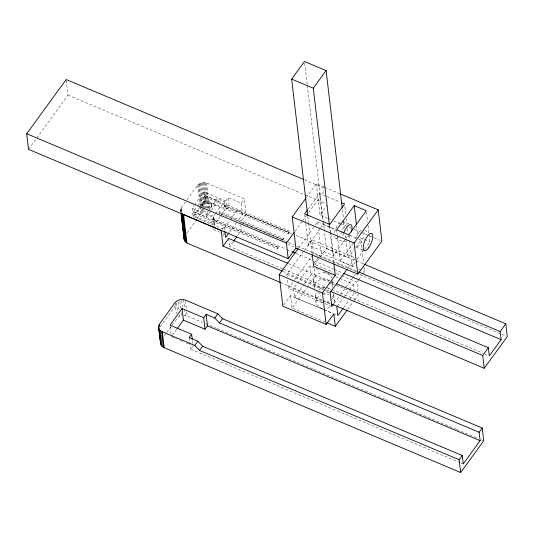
<?xml version="1.0" encoding="UTF-8"?>
<svg xmlns="http://www.w3.org/2000/svg" width="534" height="534" viewBox="0 0 534 534"><rect width="100%" height="100%" fill="white"/><g stroke="black" fill="none" stroke-linecap="round" stroke-linejoin="round"><path stroke-width="0.4" stroke-dasharray="2.67 2" d="M220.342 216.323L214.468 224.387L194.556 216.01L193.495 211.524L196.906 206.845M200.924 207.265L205.33 201.218L205.189 195.471L197.393 206.171M193.495 211.524L206.484 216.991L206.591 213.366L208.06 211.351M214.468 224.387L213.56 221.757L213.513 216.283L214.982 214.261M220.829 215.649L225.235 209.602L225.188 204.128L224.287 201.492L217.358 198.575L208.547 210.676M181.26 212.285C179.03 207.639 184.784 203.961 186.58 200.424M175.419 305.768L159.586 327.609L159.406 326.047M28.529 149.34L36.332 138.626M36.819 137.959L68.025 95.119L66.189 79.526M187.06 199.763L197.159 185.905C199.502 182.842 203.995 181.927 207.499 183.356L244.285 198.842L246.121 214.468L240.48 222.211M192.093 208.38L213.733 217.492L214.688 225.635L193.054 216.524L192.093 208.38L194.022 205.737M194.503 205.076L204.148 191.833L225.789 200.944L226.743 209.088L205.103 199.976L204.148 191.833M193.054 216.524L200.283 206.591M200.764 205.93L205.103 199.976M194.556 216.01L200.43 207.94M187.074 232.837L196.712 219.601M197.2 218.94C199.329 214.882 202.98 210.543 208.06 211.117M206.484 216.991L210.863 210.97M211.351 210.303L218.172 200.938L217.358 198.575M215.476 213.593L224.287 201.492M213.733 217.492L211.297 220.836L211.971 226.536M225.789 200.944L228.225 197.6L241.208 203.067L242.529 214.328L237.697 220.963M213.393 220.322L214.421 218.913L285.99 249.078M219.801 211.517L218.78 212.926L282.833 239.893L283 241.328L284.028 239.92L283.861 238.484L219.801 211.517L219.975 212.953L218.947 214.361M205.283 195.744L289.241 231.095L289.415 232.53L288.387 233.939L224.333 206.965L224.167 205.537L225.188 204.128M213.56 221.757L214.588 220.348L214.421 218.913M224.333 206.965L225.361 205.557M213.233 227.638L214.822 225.455L223.472 229.099L229.607 220.682M222.084 229.32L224.28 226.303L224.761 230.374M241.208 203.067L244.285 198.842M230.081 220.035L237.837 209.381L242.529 214.328M229.473 232.25L237.209 221.63M164.405 335.746L166.328 333.096M166.808 332.435L171.628 325.827M172.108 325.166L178.136 317.283L181.54 315.621L181.073 311.649M282.646 268.836L229.633 246.514L232.937 241.982M237.657 235.501L241.428 230.321L240.767 224.647M172.308 335.345L176.647 329.391M460.134 462.631L190.551 349.129L192.988 345.778M306.222 197.727L316.342 183.829L323.984 187.047M277.613 248.724L277.446 247.289L278.474 245.88L278.641 247.315L277.613 248.724L193.655 213.373M282.833 239.893L283.861 238.484M288.387 233.939L288.22 232.504L289.241 231.095M308.005 209.255L319.519 193.441L326.367 196.325M295.035 231.189L302.264 221.263M302.751 220.602L306.603 215.302M308.532 212.659L324.425 190.838M327.649 218.226L320.006 215.008L327.222 205.109M298.646 247.95L314.713 225.889M315.2 225.221L317.637 221.884L335.859 229.553M287.152 276.745L286.858 274.269L303.779 251.047M304.26 250.386L311.989 239.766L355.27 257.989L347.541 268.602M345.405 239.152L333.41 255.619L308.312 245.053L320.307 228.579M320.78 227.925L323.183 224.627L322.99 222.985M331.788 306.523L288.507 288.307L294.307 280.343M294.795 279.676L312.677 255.125M323.417 309.52L294.561 297.378L293.54 288.64L296.944 283.968M297.431 283.3L310.08 265.932L319.946 270.091M283.828 304.867L290.563 295.629L323.21 309.373M317.97 257.995L313.638 263.943L333.383 272.253M318.451 257.341L321.334 253.376L318.584 229.954M314.579 264.897L319.806 257.722M320.28 257.074L326.454 248.597L324.218 229.553M294.561 297.378L303.806 284.682M304.293 284.015L311.102 274.663L310.08 265.932M325.433 322.169L292.025 308.105L306.756 287.873M307.25 287.199L315.107 276.412L314.099 267.841M345.885 238.491L348.281 235.2M355.324 262.02L352.393 266.045L340.278 260.946L352.981 243.504M326.454 248.597L348.095 257.708L353.788 249.885M355.691 247.275L360.911 240.1L358.634 239.145M357.279 259.337L364.121 249.945M364.609 249.278L369.982 241.895L369.021 233.692M334.204 303.205L340.004 295.249M340.492 294.581L353.054 277.333M353.535 276.665L355.47 274.015M337.301 306.196L343.142 298.179M343.629 297.511L348.982 290.169M349.463 289.501L353.354 284.155L339.691 278.401M358.02 291.517L356.919 282.159L358.361 280.183M358.841 279.522L362.212 274.903M362.693 274.242L364.615 271.599L364.141 267.561M343.682 307.584L349.029 300.235M349.516 299.567L354.382 292.886M347.581 309.466L353.969 300.702M354.456 300.028L358.387 294.635L311.102 274.663M183.496 315.347L187.26 316.008L202.62 322.476M324.752 187.367L340.031 193.802M304.36 179.798L325.099 188.535M327.128 196.645L340.058 202.092M68.025 95.119L325.393 203.481M342.788 221.29L348.769 223.806M364.568 230.461L368.901 232.283M328.41 218.553L330.706 219.514M333.763 220.802L339.871 223.379M340.639 223.699L351.332 228.198M354.389 229.487L360.503 232.063M361.264 232.383L380.368 240.427M360.136 237.75L369.982 241.895M349.523 235.307L357.873 238.825M323.183 224.627L336.113 230.074M335.245 238.344L343.469 241.802M362.8 249.945L355.591 246.908A9.332 3.404 -67.2 0 0 361.238 242.269A9.332 3.404 -67.2 0 0 364.101 231.869M205.189 195.471L218.172 200.938M205.45 197.179L289.415 232.53M246.121 214.468L291.451 233.552M296.056 235.494L363.667 263.956M224.167 205.537L288.22 232.504M235.274 212.906L226.616 209.261L229.179 205.744L228.225 197.6M205.33 201.218L225.235 209.602M321.334 253.376L355.504 267.761M358.541 269.043L364.615 271.599M219.975 212.953L284.028 239.92M241.248 222.538L294.261 244.852M297.331 246.147L356.492 271.052M356.919 272.02L313.638 253.797L311.989 239.766M287.559 244.111L295.242 247.342M359.782 274.503L505.765 335.933M206.591 213.366L213.513 216.283M286.758 249.405L291.37 251.347M295.976 253.283L311.342 259.758M314.419 261.046L333.623 269.136M334.391 269.456L342.841 273.014M214.588 220.348L278.641 247.315M193.482 211.938L277.446 247.289M336.42 273.528L340.972 275.451M341.733 275.771L356.919 282.159M323.744 271.686L332.095 275.204M335.893 276.806L338.93 278.081M220.188 232.317L212.258 228.979L212.065 227.351M223.072 233.532L225.241 234.446M288.607 263.636L334.705 283.047M283.414 269.156L325.667 286.952M326.441 287.272L331.047 289.214M331.814 289.535L483.17 353.261M483.938 353.581L487.776 355.197M282.967 271.385L323.684 288.527M326.761 289.822L329.832 291.117M286.858 274.269L324.826 290.256M325.586 290.576L330.139 292.492M280.657 282.526L322.135 299.995M322.903 300.322L330.586 303.559M293.54 288.64L322.389 300.789M323.15 301.109L330.746 304.307M323.971 309.693L332.322 313.211M324.178 309.84L332.528 313.358M333.289 313.678L336.327 314.96M205.69 323.771L216.444 328.297M217.211 328.617L241.789 338.97M242.556 339.29L287.873 358.367M288.64 358.694L313.218 369.041M313.985 369.361L338.563 379.707M339.33 380.034L384.647 399.112M385.414 399.439L409.992 409.785M410.759 410.105L456.076 429.182M456.844 429.51L478.351 438.561M481.421 439.856L482.956 440.503M171.347 336.674L176.567 338.87M180.298 340.438L182.535 341.386M186.266 342.955L189.256 344.21M460.909 462.951L463.212 463.926M222.998 234.82L224.04 235.915M366.511 212.352L367.672 222.197M368.059 225.482L368.927 232.871M360.911 240.1L363.761 264.33M356.612 226.122L357.773 235.975M348.729 234.867L349.309 239.786M349.403 240.607L352.393 266.045M344.911 206.478L345.872 214.681M346.359 218.786L347.127 225.348M347.514 228.632L348.095 233.558M353.354 284.155L354.196 291.297M342.448 209.688L343.422 217.965M343.809 221.276L344.59 227.905M345.465 235.354L345.852 238.665M345.952 239.492L348.095 257.708M336.614 229.76L337.188 234.686M337.288 235.507L340.278 260.946M329.845 225.255L330.806 233.458M330.906 234.279L333.41 255.619M329.431 225.635L330.112 231.429M330.212 232.257L333.81 262.895M332.021 279.823L332.755 286.064M333.777 294.795L334.511 301.029M304.667 63.139L307.197 84.666M307.29 85.493L323.143 220.449M323.244 221.276L324.118 228.726M319.519 193.441L322.89 222.164M316.342 183.829L320.006 215.008M317.637 221.884L318.11 225.922M307.798 216.524L308.478 222.318M308.572 223.145L312.17 253.783M313.411 280.497L314.139 286.738M315.167 295.469L315.901 301.703M304.74 214.688L305.708 222.892M305.802 223.713L308.312 245.053M290.563 295.629L292.025 308.105M287.539 280.05L288.507 288.307M228.686 238.411L229.633 246.514M211.331 203.808L211.658 206.611M206.618 183.042L209.762 209.829M205.683 182.828L208.741 208.801M204.722 182.708L207.773 208.687M203.734 182.695L206.691 207.859M202.753 182.782L205.703 207.946M201.779 182.968L204.642 207.319M200.844 183.249L203.608 206.792M203.701 207.606L204.182 211.664M199.95 183.629L202.72 207.165M202.813 207.98L203.287 212.038M202.279 204.135L202.606 206.945A4.539 3.551 -6.7 0 1 209.441 203.608A4.539 3.551 -6.7 0 1 209.355 209.782M199.122 184.09L201.698 206.004M202.079 209.255L202.459 212.499M198.374 184.631L200.857 205.73M201.238 208.981L201.712 213.039M197.713 185.238L200.103 205.53M200.197 206.338L201.051 213.647M181.326 207.739L181.9 212.612M180.999 208.487L181.473 212.545M180.792 209.255L181.173 212.505M180.719 210.036L181.006 212.472M192.407 340.839L192.694 343.309M185.485 300.896L186.419 308.852M186.793 312.03L187.26 316.008M189.196 337.588L189.677 341.707M189.777 342.534L190.551 349.129M183.583 299.574L184.61 308.325M184.704 309.119L185.452 315.481M181.72 300.241L182.561 307.397M179.858 301.309L180.699 308.465M178.036 301.97L179.064 310.715M179.524 314.693L179.711 316.282M176.454 302.972L177.575 312.51M175.052 302.651L176.36 313.758M170.186 326.781L171.054 334.197M343.422 222.031A9.332 3.404 -67.2 0 1 342.294 230.808M341.974 231.556A9.332 3.404 -67.2 0 1 339.691 235.587M338.443 237.076A9.332 3.404 -67.2 0 1 334.271 236.328M334.571 232.57A9.332 3.404 -67.2 0 1 335.739 228.826M336.06 228.078A9.332 3.404 -67.2 0 1 339.591 222.558M350.197 235.02A9.332 3.404 -67.2 0 1 347.914 239.045M345.451 241.528A9.332 3.404 -67.2 0 1 342.494 239.793M342.795 236.035A9.332 3.404 -67.2 0 1 343.402 233.805M355.524 238.905A9.332 3.404 -67.2 0 1 361.144 230.127M331.427 282.353A9.332 7.302 -6.7 0 1 329.778 284.615M325.019 287.152A9.332 7.302 -6.7 0 1 313.698 282.386A9.332 7.302 -6.7 0 1 320.407 273.174A9.332 7.302 -6.7 0 1 331.734 277.94M331.861 295.949A9.332 7.302 -6.7 0 1 334.171 302.938M329.765 307.544A9.332 7.302 -6.7 0 1 325.099 308.692M322.696 308.532A9.332 7.302 -6.7 0 1 315.968 302.658A9.332 7.302 -6.7 0 1 320.647 295.195M322.896 294.381A9.332 7.302 -6.7 0 1 329.238 294.588M331.561 282.446A9.332 7.302 -6.7 0 1 332.595 287.339M329.351 291.791A9.332 7.302 -6.7 0 1 323.344 293.727M320.166 293.4A9.332 7.302 -6.7 0 1 316.796 291.818M314.433 288.62A9.332 7.302 -6.7 0 1 318.538 280.403A9.332 7.302 -6.7 0 1 329.511 280.57M333.657 293.526A9.332 7.302 -6.7 0 1 330.98 300.075M329.037 301.309A9.332 7.302 -6.7 0 1 324.372 302.458M321.962 302.297A9.332 7.302 -6.7 0 1 316.468 291.758M318.571 289.735A9.332 7.302 -6.7 0 1 324.579 287.806M327.756 288.133A9.332 7.302 -6.7 0 1 331.127 289.715M203.567 206.605A4.539 3.551 -6.7 0 1 205.303 200.677A4.539 3.551 -6.7 0 1 211.31 204.121A4.539 3.551 -6.7 0 1 204.495 207.139"/><path stroke-width="0.8" d="M158.665 327.556L159.219 324.492L175.052 302.651C177.435 299.614 181.867 298.713 185.391 300.101L217.852 313.772L222.544 318.711L482.222 428.041L483.724 440.824L460.648 472.517L164.178 347.694L161.989 346.246L160.534 343.462L158.665 327.556L161.021 344.937M184.13 237.663L184.597 240.694L186.94 243.05L280.657 282.526M305.735 198.388L292.238 216.924L295.903 248.11L288.206 258.67L28.529 149.34L26.7 133.747L66.189 79.526L303.586 179.477M307.697 215.696L291.651 79.092L304.473 61.483L326.114 70.595L342.254 208.033M329.338 224.807L313.291 88.203L326.114 70.595M228.993 232.917L225.608 237.563L224.854 231.189M282.199 271.058L223.038 246.154L228.686 238.411L287.839 263.315M182.041 308.585L183.396 320.12L205.036 329.231L203.681 317.697L182.041 308.585L169.992 325.133L191.626 334.244L192.213 339.19M233.411 241.335L236.716 236.796M177.128 328.73L183.396 320.12M191.626 334.244L189.196 337.588L197.847 341.233L202.546 346.172L462.224 455.502L463.212 463.926L480.133 440.684L479.145 432.266L482.222 428.041M203.681 317.697L206.117 314.352L214.775 317.997L219.467 322.937L479.145 432.266M205.036 329.231L207.472 325.887L206.117 314.352M159.152 329.037L160.12 330.346L162.309 331.794L194.77 345.458L197.847 341.233M214.775 317.997L217.852 313.772M194.77 345.458L199.469 350.397L202.546 346.172M219.467 322.937L222.544 318.711M307.524 209.915L304.647 213.867L329.745 224.434L344.624 204.015L341.58 202.733M288.206 258.67L286.378 243.077L294.074 232.517M326.955 322.81L335.305 326.321L333.843 313.852L326.147 324.412L282.866 306.189L279.169 274.696L298.159 248.624M354.202 205.61L336.614 229.76L348.729 234.867L366.324 210.71L354.202 205.61L356.418 224.487M295.903 248.11L357.793 274.162L354.129 242.977L378.232 209.882L340.792 194.122M326.147 324.412L322.449 292.912L335.272 275.31L333.91 263.723M347.053 269.269L330.139 292.492L331.788 306.523L333.723 303.873M357.793 274.162L381.897 241.068L378.232 209.882M343.195 308.252L337.842 315.594L336.82 306.863M335.305 326.321L347.093 310.141M331.354 303.879L484.218 368.266L482.716 355.484L488.363 347.741L336.24 283.694M488.363 347.741L489.311 355.844L501.106 339.651L500.158 331.541L505.798 323.798L364.435 264.277M484.218 368.266L507.3 336.58L505.798 323.798M460.648 472.517L459.147 459.727L462.224 455.502M291.651 79.092L313.291 88.203M292.238 216.924L354.129 242.977M358.795 272.026L500.158 331.541M26.7 133.747L286.378 243.077M292.138 251.668L295.209 252.962M343.609 273.341L501.106 339.651M335.272 275.31L313.632 266.199L312.27 254.611M330.599 291.437L482.716 355.484M279.169 274.696L322.449 292.912M207.472 325.887L480.133 440.684M199.469 350.397L459.147 459.727M186.206 242.563L182.868 214.154L221.203 230.528L223.038 246.154M183.603 214.641L186.94 243.05M182.227 213.593L185.565 242.002M181.687 212.966L185.024 241.375M181.353 213.099L184.597 240.694M181.46 214.935L181.84 218.186M182.034 219.808L182.321 222.244M182.508 223.866L182.895 227.11M183.082 228.739L183.943 236.041M181.146 213.186L184.29 239.973M181.059 213.24L184.11 239.219M162.309 331.794L164.178 347.694M161.495 331.387L163.364 347.294M160.12 330.346L161.989 346.246M159.219 324.492L159.406 326.047M158.691 326.007L158.872 327.562M159.052 329.124L159.9 336.313M160.087 337.915L160.46 341.113M343.669 233.044A9.332 3.404 -67.2 0 1 350.117 224.594A9.332 3.404 -67.2 0 1 351.305 231.996M368.694 247.796A9.332 3.404 -67.2 0 0 371.784 233.498A9.332 3.404 -67.2 0 0 363.567 244.779A9.332 3.404 -67.2 0 0 368.694 247.796"/></g></svg>
